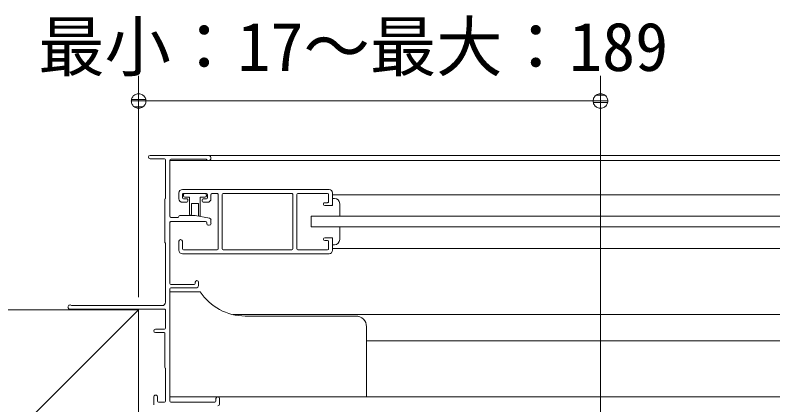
# Model space of a CAD drawing. Units: millimetres on the paper. Extents: x -305 to 305, y -152 to 152.
# Drawn here: x -238.33 to -208.1, y 17.67 to 33.07 of the extents above; entities that cross this region are included whole.
import ezdxf
from ezdxf.enums import TextEntityAlignment as Align

# ---------------------------------------------------------------- set-up
doc = ezdxf.new("R2010")
doc.units = ezdxf.units.MM
doc.layers.add('0-1_RV', color=7, linetype='Continuous', lineweight=9)
doc.layers.add('0-3_0', color=7, linetype='Continuous', lineweight=9)
doc.styles.add('ＭＳ ゴシック', font='')
doc.styles.get('ＭＳ ゴシック').set_extended_font_data('MS Gothic')

# ---------------------------------------------------------------- blocks, each defined once
blk = doc.blocks.new('_DOTSMALL')
at = {"layer": '0-3_0'}
for p, q in [((0.0746, 0.1), (-0.0746, 0.1)), ((0.1223, -0.0248), (-0.1223, -0.0248))]:
    blk.add_line(p, q, dxfattribs=at)
for points in [[(0.125, 0), (0.124, 0.0157), (0.1211, 0.0311), (0.1162, 0.046), (0.1095, 0.0602), (0.1011, 0.0735), (0.0911, 0.0856), (0.0797, 0.0963), (0.067, 0.1055), (0.0532, 0.1131), (0.0386, 0.1189), (0.0234, 0.1228), (0.0078, 0.1248), (-0.0078, 0.1248), (-0.0234, 0.1228), (-0.0386, 0.1189), (-0.0532, 0.1131), (-0.067, 0.1055), (-0.0797, 0.0963), (-0.0911, 0.0856), (-0.1011, 0.0735), (-0.1095, 0.0602), (-0.1162, 0.046), (-0.1211, 0.0311), (-0.124, 0.0157), (-0.125, 0), (0, 0)], [(-0.125, 0), (-0.124, -0.0157), (-0.1211, -0.0311), (-0.1162, -0.046), (-0.1095, -0.0602), (-0.1011, -0.0735), (-0.0911, -0.0856), (-0.0797, -0.0963), (-0.067, -0.1055), (-0.0532, -0.1131), (-0.0386, -0.1189), (-0.0234, -0.1228), (-0.0078, -0.1248), (0.0078, -0.1248), (0.0234, -0.1228), (0.0386, -0.1189), (0.0532, -0.1131), (0.067, -0.1055), (0.0797, -0.0963), (0.0911, -0.0856), (0.1011, -0.0735), (0.1095, -0.0602), (0.1162, -0.046), (0.1211, -0.0311), (0.124, -0.0157), (0.125, 0), (0, 0)]]:
    blk.add_lwpolyline(points, close=True, dxfattribs=at)

msp = doc.modelspace()

# ---------------------------------------------------------------- linework, layer by layer
at = {"layer": '0-1_RV'}
for p, q in [((-233.456, 21.93), (-233.456, 30.682)), ((-215.194, 16.57), (-215.194, 30.682)), ((-233.456, 29.682), (-215.194, 29.682)), ((-233.004, 27.528), (-230.693, 27.528)), ((-208.105, 27.528), (-232.22, 27.528)), ((-232.432, 27.4), (-233.004, 27.4)), ((-232.389, 27.358), (-232.389, 25.831)), ((-232.22, 25.124), (-232.22, 27.344)), ((-208.105, 27.33), (-232.22, 27.33)), ((-232.177, 27.386), (-230.806, 27.386)), ((-231.866, 26.043), (-231.866, 25.817)), ((-225.927, 26.184), (-231.725, 26.184)), ((-231.682, 26.029), (-230.777, 26.029)), ((-230.834, 26.029), (-231.626, 26.029)), ((-230.551, 26.029), (-230.353, 26.029)), ((-230.311, 25.534), (-230.311, 26.001)), ((-230.113, 26.029), (-227.398, 26.029)), ((-227.158, 26.029), (-225.984, 26.029)), ((-225.786, 25.619), (-225.786, 26.043)), ((-232.418, 25.803), (-232.418, 24.092)), ((-231.725, 25.859), (-231.725, 25.986)), ((-231.682, 25.972), (-231.682, 25.93)), ((-231.555, 25.817), (-231.682, 25.817)), ((-231.442, 25.873), (-231.626, 25.873)), ((-231.513, 25.718), (-231.513, 25.774)), ((-231.442, 25.187), (-231.442, 25.873)), ((-231.018, 25.873), (-231.018, 25.159)), ((-230.834, 25.873), (-231.018, 25.873)), ((-230.947, 25.774), (-230.947, 25.718)), ((-230.777, 25.817), (-230.905, 25.817)), ((-230.777, 25.93), (-230.777, 25.972)), ((-230.735, 25.986), (-230.735, 25.859)), ((-230.594, 25.817), (-230.594, 25.986)), ((-230.311, 23.837), (-230.311, 25.986)), ((-230.155, 23.837), (-230.155, 25.986)), ((-227.356, 23.837), (-227.356, 25.986)), ((-227.2, 23.837), (-227.2, 25.986)), ((-225.942, 25.986), (-225.942, 25.704)), ((-225.786, 25.972), (-208.105, 25.972)), ((-225.786, 25.831), (-225.786, 25.548)), ((-225.715, 25.831), (-225.786, 25.831)), ((-231.725, 25.675), (-231.555, 25.675)), ((-231.371, 25.633), (-231.371, 25.187)), ((-231.089, 25.633), (-231.371, 25.633)), ((-231.089, 25.159), (-231.089, 25.633)), ((-230.905, 25.675), (-230.735, 25.675)), ((-226.14, 25.619), (-226.14, 25.59)), ((-225.984, 25.661), (-226.097, 25.661)), ((-226.097, 25.548), (-225.857, 25.548)), ((-225.786, 25.548), (-225.998, 25.548)), ((-225.503, 25.124), (-225.503, 25.619)), ((-231.234, 25.152), (-231.824, 25.152)), ((-230.652, 25.05), (-231.226, 25.151)), ((-226.634, 25.124), (-208.105, 25.124)), ((-232.22, 22.466), (-232.22, 24.869)), ((-231.894, 25.081), (-232.177, 25.081)), ((-232.177, 24.912), (-230.806, 24.912)), ((-230.763, 24.869), (-230.763, 24.841)), ((-230.594, 24.841), (-230.594, 24.981)), ((-230.693, 24.77), (-230.664, 24.77)), ((-225.503, 24.205), (-225.503, 24.7)), ((-230.311, 24.29), (-230.311, 23.823)), ((-226.14, 24.233), (-226.14, 24.205)), ((-225.857, 24.275), (-226.097, 24.275)), ((-225.998, 24.275), (-225.786, 24.275)), ((-225.786, 24.275), (-225.786, 23.993)), ((-225.786, 23.781), (-225.786, 24.205)), ((-232.389, 24.063), (-232.389, 21.73)), ((-231.866, 24.134), (-231.866, 23.781)), ((-231.725, 23.837), (-231.725, 24.134)), ((-226.097, 24.162), (-225.984, 24.162)), ((-225.942, 24.12), (-225.942, 23.837)), ((-225.786, 23.993), (-225.715, 23.993)), ((-231.725, 23.639), (-225.927, 23.639)), ((-230.353, 23.795), (-231.682, 23.795)), ((-227.398, 23.795), (-230.113, 23.795)), ((-225.984, 23.795), (-227.158, 23.795)), ((-225.786, 23.851), (-208.105, 23.851)), ((-231.258, 22.423), (-232.177, 22.423)), ((-231.216, 22.466), (-231.216, 22.515)), ((-231.088, 22.515), (-231.088, 22.367)), ((-232.22, 17.813), (-232.22, 22.253)), ((-231.018, 22.14), (-232.22, 22.14)), ((-232.177, 22.296), (-231.159, 22.296)), ((-232.531, 21.589), (-236.085, 21.589)), ((-247.456, 7.43), (-233.456, 21.43)), ((-247.456, 21.43), (-233.456, 21.43)), ((-236.165, 21.447), (-232.432, 21.447)), ((-233.456, 21.43), (-233.456, 0.43)), ((-233.456, 21.43), (-233.456, 0.43)), ((-232.389, 21.405), (-232.389, 20.698)), ((-208.105, 21.235), (-229.729, 21.235)), ((-224.867, 21.179), (-229.242, 21.179)), ((-232.792, 20.656), (-232.432, 20.656)), ((-224.443, 20.755), (-224.443, 17.983)), ((-232.446, 20.528), (-232.792, 20.528)), ((-232.418, 20.5), (-232.418, 19.143)), ((-208.105, 20.203), (-224.443, 20.203)), ((-232.389, 19.114), (-232.389, 17.813)), ((-232.856, 17.672), (-232.856, 17.983)), ((-232.715, 17.983), (-232.715, 17.813)), ((-208.105, 17.983), (-232.22, 17.983)), ((-230.397, 17.813), (-230.397, 17.912)), ((-230.256, 17.912), (-230.256, 17.7)), ((-232.432, 17.771), (-232.672, 17.771)), ((-230.44, 17.771), (-232.177, 17.771))]:
    msp.add_line(p, q, dxfattribs=at)
msp.add_lwpolyline([(-226.634, 25.124), (-226.634, 24.7), (-208.105, 24.7)], dxfattribs=at)
for centre, radius, start, end in [((-233.004, 27.464), 0.0636, 90, 270), ((-230.693, 27.429), 0.099, 216.8651, 90), ((-232.432, 27.358), 0.0424, 0, 90), ((-232.177, 27.344), 0.0424, 90, 180), ((-230.806, 27.344), 0.0424, 36.8651, 90), ((-231.725, 26.043), 0.141, 90, 180), ((-231.682, 25.986), 0.0424, 90, 180.0029), ((-231.626, 25.972), 0.0566, 90, 180), ((-230.834, 25.972), 0.0566, 359.965, 90), ((-230.777, 25.986), 0.0424, 0, 90), ((-230.551, 25.986), 0.0424, 90, 180.0029), ((-230.353, 25.986), 0.0424, 359.9971, 90), ((-230.113, 25.986), 0.0424, 90, 180), ((-227.398, 25.986), 0.0424, 359.9971, 90), ((-227.158, 25.986), 0.0424, 90, 180), ((-225.984, 25.986), 0.0424, 0, 90), ((-225.927, 26.043), 0.141, 359.9991, 90), ((-232.389, 25.803), 0.0283, 90, 180), ((-231.725, 25.817), 0.141, 180, 270), ((-231.682, 25.859), 0.0424, 180.0029, 270), ((-231.626, 25.93), 0.0566, 180, 269.965), ((-231.555, 25.774), 0.0424, 359.9971, 90), ((-231.555, 25.718), 0.0424, 270, 0), ((-230.905, 25.774), 0.0424, 90, 180), ((-230.905, 25.718), 0.0424, 180, 270), ((-230.834, 25.93), 0.0566, 270, 359.965), ((-230.777, 25.859), 0.0424, 270, 0), ((-230.735, 25.817), 0.141, 270, 359.9991), ((-225.984, 25.704), 0.0424, 270, 0), ((-225.715, 25.619), 0.212, 0, 90), ((-226.097, 25.619), 0.0424, 90, 180), ((-226.097, 25.59), 0.0424, 180, 270), ((-225.857, 25.619), 0.0707, 270, 359.9982), ((-232.177, 25.124), 0.0424, 180, 270), ((-231.894, 25.11), 0.0283, 270, 0), ((-231.824, 25.11), 0.0424, 90, 180), ((-231.407, 25.187), 0.0354, 180.056, 0), ((-231.234, 25.11), 0.0424, 80.0006, 90), ((-231.053, 25.159), 0.0354, 180.056, 0), ((-232.177, 24.869), 0.0424, 90, 180.0029), ((-230.806, 24.869), 0.0424, 0, 90), ((-230.693, 24.841), 0.0707, 180, 270), ((-230.664, 24.841), 0.0707, 270, 359.9982), ((-230.664, 24.981), 0.0707, 359.9982, 80.0004), ((-231.796, 24.134), 0.0707, 0, 180), ((-226.097, 24.233), 0.0424, 90, 180), ((-226.097, 24.205), 0.0424, 180, 270), ((-225.857, 24.205), 0.0707, 359.9982, 90), ((-225.715, 24.205), 0.212, 270, 0), ((-232.389, 24.092), 0.0283, 180, 270), ((-225.984, 24.12), 0.0424, 0, 90), ((-231.725, 23.781), 0.141, 180, 270), ((-231.682, 23.837), 0.0424, 180.0029, 270), ((-230.353, 23.837), 0.0424, 270, 359.9971), ((-230.113, 23.837), 0.0424, 180, 270), ((-227.398, 23.837), 0.0424, 270, 359.9971), ((-227.158, 23.837), 0.0424, 180, 270), ((-225.984, 23.837), 0.0424, 270, 0), ((-225.927, 23.781), 0.141, 270, 0), ((-232.177, 22.466), 0.0424, 180.0029, 270), ((-231.258, 22.466), 0.0424, 270, 0), ((-231.152, 22.515), 0.0636, 0, 180), ((-232.177, 22.253), 0.0424, 90, 180), ((-231.159, 22.367), 0.0707, 270, 0), ((-229.242, 23.3), 2.121, 213.1385, 270), ((-236.165, 21.532), 0.0848, 51.056, 270), ((-236.085, 21.631), 0.0424, 231.056, 270), ((-232.531, 21.73), 0.141, 270, 0), ((-232.432, 21.405), 0.0424, 359.9971, 90), ((-224.867, 20.755), 0.424, 0, 90), ((-232.792, 20.592), 0.0636, 90, 270), ((-232.432, 20.698), 0.0424, 270, 0), ((-232.446, 20.5), 0.0283, 0, 90), ((-232.389, 19.143), 0.0283, 180, 270), ((-232.785, 17.983), 0.0707, 0.0004, 180.0004), ((-230.327, 17.912), 0.0707, 0, 180), ((-232.672, 17.813), 0.0424, 180, 270), ((-232.432, 17.813), 0.0424, 270, 359.9971), ((-232.177, 17.813), 0.0424, 180.0029, 270), ((-230.44, 17.813), 0.0424, 270, 0), ((-230.327, 17.7), 0.0707, 270, 359.9982)]:
    msp.add_arc(centre, radius, start, end, dxfattribs=at)

# ---------------------------------------------------------------- block references
at = {"layer": '0-1_RV', "xscale": 2.32, "yscale": 2.32, "rotation": 180}
msp.add_blockref('_DOTSMALL', (-233.456, 29.682), dxfattribs=at)
at = {"layer": '0-1_RV', "xscale": 2.32, "yscale": 2.32}
msp.add_blockref('_DOTSMALL', (-215.194, 29.682), dxfattribs=at)

# ---------------------------------------------------------------- texts
at = {"layer": '0-1_RV', "style": 'ＭＳ ゴシック'}
msp.add_text('最小：17～最大：189', height=1.924, dxfattribs=at).set_placement((-237.427, 30.292), align=Align.BOTTOM_LEFT)

doc.saveas('drawing.dxf')
